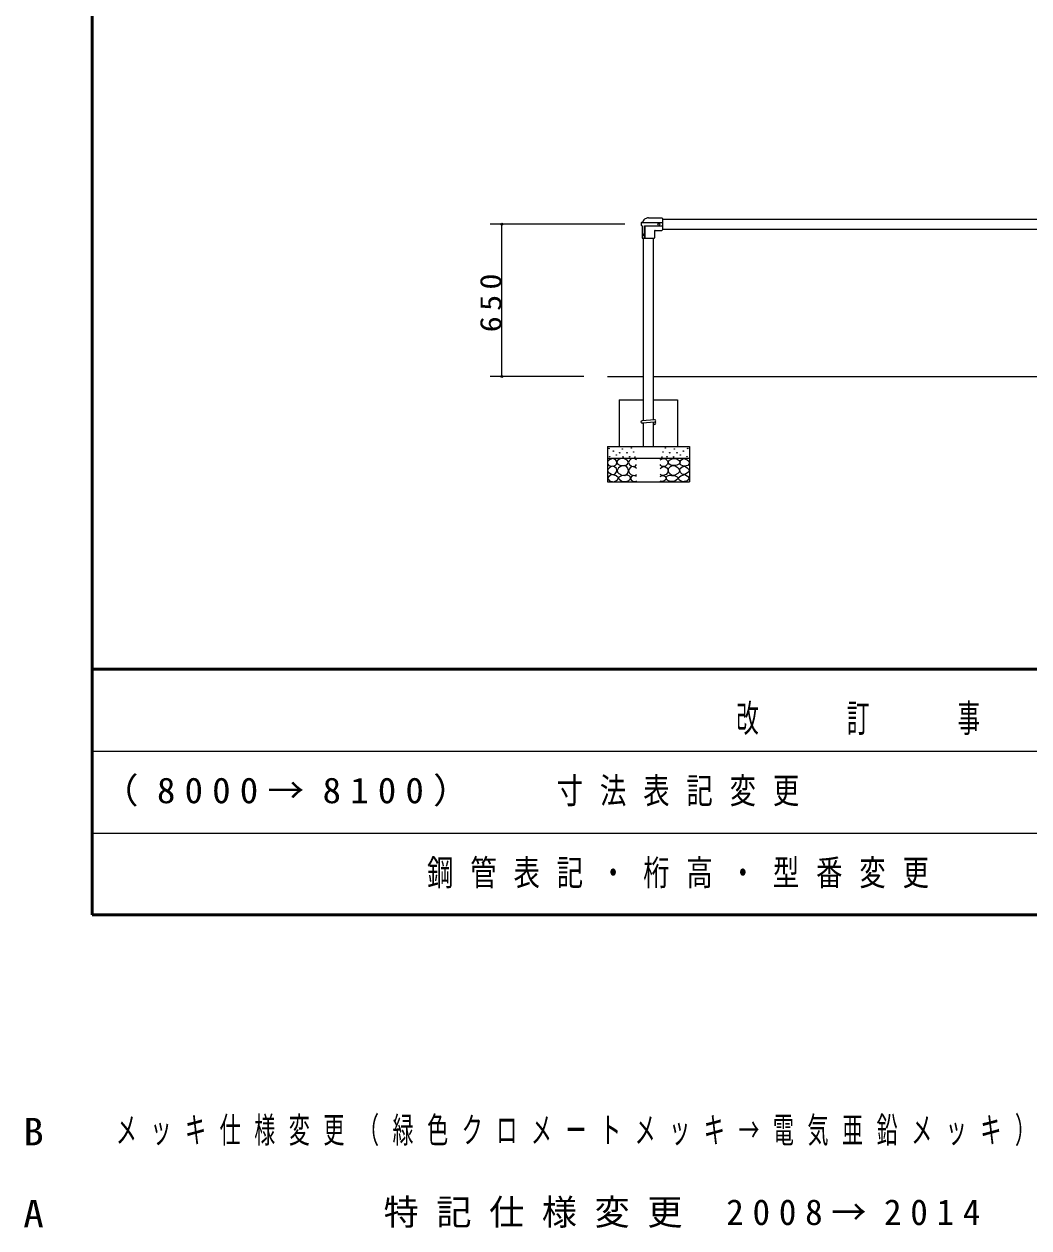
# Model space of a CAD drawing. Units: millimetres, scale not verified. Extents: x -19540 to 0, y -1340 to 13350.
# Drawn here: x -19540 to -15250, y -1336 to 3804 of the extents above; entities that cross this region are included whole.
import ezdxf
from ezdxf.enums import TextEntityAlignment as Align

# ---------------------------------------------------------------- set-up
doc = ezdxf.new("R2010")
doc.units = ezdxf.units.MM
for name, color, linetype, lineweight in [('A3図枠', 7, 'Continuous', 25), ('線', 2, 'Continuous', 25), ('補助', 2, 'Continuous', 13)]:
    doc.layers.add(name, color=color, linetype=linetype, lineweight=lineweight)
doc.layers.add('DEFPOINTS_4', color=57, linetype='Continuous')
doc.layers.add('図面プロファイル', color=7, linetype='Continuous')
doc.styles.add('ＭＳ ゴシック', font='')
doc.styles.get('ＭＳ ゴシック').set_extended_font_data('MS Gothic')

# ---------------------------------------------------------------- blocks, each defined once
blk = doc.blocks.new('dimension_origin')
at = {"color": 0, "linetype": 'Continuous', "lineweight": -2}
blk.add_circle((0, 0), 1.25, dxfattribs=at)

msp = doc.modelspace()

# ---------------------------------------------------------------- linework, layer by layer
at = {"layer": 'A3図枠', "lineweight": 50}
for p, q in [((-19250, 13350), (-19250, 0)), ((-19250, 1050), (0, 1050)), ((-19250, 0), (0, 0))]:
    msp.add_line(p, q, dxfattribs=at)
at = {"layer": 'A3図枠'}
for p, q in [((-19250, 700), (-12175, 700)), ((-19250, 350), (-12175, 350))]:
    msp.add_line(p, q, dxfattribs=at)
at = {"layer": '線', "color": 7, "lineweight": 13}
for p, q in [((-16905.5, 2955), (-16905.5, 2945)), ((-16901.5, 2943), (-16901.5, 2892)), ((-16875, 2976.5), (-16817, 2976.5)), ((-16815, 2974.5), (-16815, 2925.5)), ((-16815, 2971.35), (-15021, 2971.35)), ((-16899.5, 2890), (-16850.5, 2890)), ((-16896.35, 2110.51), (-16896.35, 2890)), ((-16853.65, 2114.557), (-16853.65, 2890)), ((-16848.5, 2921.5), (-16848.5, 2892)), ((-16846.5, 2923.5), (-16817, 2923.5)), ((-16815, 2928.65), (-15021, 2928.65)), ((-17050, 2300), (-16896.35, 2300)), ((-16853.65, 2300), (-14996.35, 2300)), ((-17000, 2200), (-17000, 2000)), ((-17000, 2200), (-16896.35, 2200)), ((-16853.65, 2200), (-16750, 2200)), ((-16750, 2200), (-16750, 2000)), ((-16848.97, 2115), (-16901.972, 2109.978)), ((-16848.034, 2105), (-16901.032, 2100.022)), ((-16896.35, 2000), (-16896.35, 2100.462)), ((-16853.65, 2000), (-16853.65, 2104.472)), ((-17050, 2000), (-17050, 1850)), ((-17050, 2000), (-16700, 2000)), ((-16896.35, 2000), (-16853.65, 2000)), ((-16700, 2000), (-16700, 1850)), ((-17050, 1950), (-16700, 1950)), ((-17050, 1850), (-16700, 1850))]:
    msp.add_line(p, q, dxfattribs=at)
at = {"layer": '線'}
for p, q in [((-16903.5, 2957), (-16815, 2957)), ((-16903.5, 2943), (-16900.368, 2943)), ((-16900.368, 2892), (-16900.368, 2943)), ((-16891.041, 2892), (-16891.041, 2943)), ((-16891.041, 2943), (-16815, 2943)), ((-16888.123, 2890), (-16888.123, 2943)), ((-16896.35, 2099.495), (-16901.967, 2100.022)), ((-16848.946, 2095.047), (-16853.65, 2095.488))]:
    msp.add_line(p, q, dxfattribs=at)
at = {"layer": '線', "color": 7, "lineweight": 13}
msp.add_lwpolyline([(-16875, 2976.5), (-16878.423, 2976.278), (-16881.788, 2975.616), (-16885.04, 2974.525), (-16888.123, 2973.023), (-16891.563, 2970.686), (-16894.595, 2967.84), (-16897.145, 2964.555), (-16899.149, 2960.912), (-16900.559, 2957)], dxfattribs=at)
at = {"layer": '線'}
for points in [[(-17027.551, 1949.402), (-17034.014, 1946.862), (-17040.225, 1943.382), (-17046.083, 1939.344), (-17049.731, 1933.877), (-17048.719, 1926.294), (-17043.711, 1919.935), (-17036.845, 1917.345), (-17029.136, 1917.084), (-17021.523, 1917.688), (-17015.194, 1920.252), (-17011.442, 1925.538), (-17010.125, 1931.976), (-17010.973, 1937.181), (-17013.927, 1942.115), (-17020.087, 1946.942)], [(-17030.086, 1916.45), (-17035.415, 1913.657), (-17040.859, 1909.479), (-17047.308, 1902.659), (-17049.731, 1895.855), (-17046.103, 1891.027), (-17039.592, 1886.666), (-17032.954, 1882.379), (-17026.284, 1880.329), (-17018.64, 1882.776), (-17012.343, 1889.201), (-17009.236, 1897.478), (-17010.759, 1905.994), (-17018.917, 1913.245)], [(-16988.127, 1949.493), (-16993.032, 1948.876), (-16998.669, 1946.79), (-17006.64, 1941.002), (-17010.292, 1934.086), (-17009.417, 1930.124), (-17005.696, 1925.707), (-16996.205, 1920.934), (-16986.235, 1919.49), (-16978.885, 1919.318), (-16971.369, 1920.842), (-16963.77, 1925.456), (-16960.016, 1931.653), (-16960.986, 1936.306), (-16965.693, 1941.654), (-16976.361, 1947.861)], [(-17000.831, 1885.163), (-16988.242, 1878.307), (-16974.883, 1877.324), (-16964.599, 1884.778), (-16959.747, 1896.515), (-16962.027, 1907.293), (-16968.936, 1915.436), (-16977.761, 1918.869), (-16988.938, 1917.598), (-17002.692, 1909.543), (-17008.669, 1898.678), (-17006.034, 1891.484)], [(-16749.169, 1885.163), (-16761.758, 1878.307), (-16775.117, 1877.324), (-16785.401, 1884.778), (-16790.253, 1896.515), (-16787.973, 1907.293), (-16781.064, 1915.436), (-16772.239, 1918.869), (-16761.062, 1917.598), (-16747.308, 1909.543), (-16741.331, 1898.678), (-16743.966, 1891.484)], [(-16761.873, 1949.493), (-16756.968, 1948.876), (-16751.331, 1946.79), (-16743.36, 1941.002), (-16739.708, 1934.086), (-16740.583, 1930.124), (-16744.304, 1925.707), (-16753.795, 1920.934), (-16763.765, 1919.49), (-16771.115, 1919.318), (-16778.631, 1920.842), (-16786.23, 1925.456), (-16789.984, 1931.653), (-16789.014, 1936.306), (-16784.307, 1941.654), (-16773.639, 1947.861)], [(-16719.914, 1916.45), (-16714.585, 1913.657), (-16709.141, 1909.479), (-16702.692, 1902.659), (-16700.269, 1895.855), (-16703.897, 1891.027), (-16710.408, 1886.666), (-16717.046, 1882.379), (-16723.716, 1880.329), (-16731.36, 1882.776), (-16737.657, 1889.201), (-16740.764, 1897.478), (-16739.241, 1905.994), (-16731.083, 1913.245)], [(-16722.449, 1949.402), (-16715.986, 1946.862), (-16709.775, 1943.382), (-16703.917, 1939.344), (-16700.269, 1933.877), (-16701.281, 1926.294), (-16706.289, 1919.935), (-16713.155, 1917.345), (-16720.864, 1917.084), (-16728.477, 1917.688), (-16734.806, 1920.252), (-16738.558, 1925.538), (-16739.875, 1931.976), (-16739.027, 1937.181), (-16736.073, 1942.115), (-16729.913, 1946.942)], [(-17030.905, 1880.517), (-17042.225, 1874.498), (-17049.036, 1865.683), (-17040.549, 1854.413), (-17022.114, 1850.299), (-17007.761, 1856.41), (-17002.335, 1866.782), (-17013.117, 1875.89)], [(-16973.802, 1876.373), (-16981.337, 1876.999), (-16989.479, 1875.562), (-16998.406, 1871.504), (-17002.723, 1866.102), (-17000.037, 1861.419), (-16994.074, 1856.912), (-16987.595, 1853.068), (-16980.289, 1850.695), (-16968.44, 1850.928), (-16958.124, 1855.02), (-16953.421, 1859.827), (-16951.367, 1865.561), (-16952.427, 1870.709), (-16956.503, 1875.292), (-16964.901, 1877.832)], [(-16776.198, 1876.373), (-16768.663, 1876.999), (-16760.521, 1875.562), (-16751.594, 1871.504), (-16747.277, 1866.102), (-16749.963, 1861.419), (-16755.926, 1856.912), (-16762.405, 1853.068), (-16769.711, 1850.695), (-16781.56, 1850.928), (-16791.876, 1855.02), (-16796.579, 1859.827), (-16798.633, 1865.561), (-16797.573, 1870.709), (-16793.497, 1875.292), (-16785.099, 1877.832)], [(-16719.095, 1880.517), (-16707.775, 1874.498), (-16700.964, 1865.683), (-16709.451, 1854.413), (-16727.886, 1850.299), (-16742.239, 1856.41), (-16747.665, 1866.782), (-16736.883, 1875.89)]]:
    msp.add_lwpolyline(points, close=True, dxfattribs=at)
for points in [[(-16925, 1943.299), (-16933.427, 1948.154), (-16942.11, 1949.636), (-16947.73, 1947.948), (-16952.883, 1944.249), (-16957.355, 1938.941), (-16959.22, 1932.209), (-16955.552, 1923.439), (-16947.496, 1917), (-16939.197, 1914.621), (-16931.971, 1915.733), (-16927.921, 1919.109), (-16925, 1923.654)], [(-16925.317, 1907.178), (-16932.457, 1912.64), (-16940.526, 1915.099), (-16947.231, 1913.875), (-16953.199, 1910.03), (-16957.592, 1904.248), (-16959.22, 1897.039), (-16956.556, 1888.431), (-16950.348, 1881.513), (-16942.709, 1877.642), (-16935.139, 1876.761), (-16929.985, 1878.2), (-16925.317, 1880.88)], [(-16825, 1943.299), (-16816.573, 1948.154), (-16807.89, 1949.636), (-16802.27, 1947.948), (-16797.117, 1944.249), (-16792.645, 1938.941), (-16790.78, 1932.209), (-16794.448, 1923.439), (-16802.504, 1917), (-16810.803, 1914.621), (-16818.029, 1915.733), (-16822.079, 1919.109), (-16825, 1923.654)], [(-16824.683, 1907.178), (-16817.543, 1912.64), (-16809.474, 1915.099), (-16802.769, 1913.875), (-16796.801, 1910.03), (-16792.408, 1904.248), (-16790.78, 1897.039), (-16793.444, 1888.431), (-16799.652, 1881.513), (-16807.291, 1877.642), (-16814.861, 1876.761), (-16820.015, 1878.2), (-16824.683, 1880.88)], [(-16925, 1872.642), (-16931.018, 1875.96), (-16938.307, 1876.761), (-16947.024, 1872.427), (-16951.298, 1865.671), (-16950.686, 1862.001), (-16947.813, 1857.75), (-16940.651, 1852.278), (-16933.238, 1850.462), (-16928.942, 1851.514), (-16925, 1853.631)], [(-16825, 1872.642), (-16818.982, 1875.96), (-16811.693, 1876.761), (-16802.976, 1872.427), (-16798.702, 1865.671), (-16799.314, 1862.001), (-16802.187, 1857.75), (-16809.349, 1852.278), (-16816.762, 1850.462), (-16821.058, 1851.514), (-16825, 1853.631)]]:
    msp.add_lwpolyline(points, dxfattribs=at)
for centre, radius in [((-16830, 2950), 4), ((-17043.394, 1992.177), 1), ((-17040.225, 1957.323), 1), ((-17024.383, 1980.77), 1), ((-17011.392, 1963.977), 1), ((-16997.451, 1973.483), 1), ((-16986.044, 1989.959), 1), ((-16982.559, 1956.373), 1), ((-16966.504, 1973.549), 1), ((-16954.881, 1956.521), 1), ((-16947.583, 1994.091), 1), ((-16937.582, 1977.063), 1), ((-16932.717, 1955.98), 1), ((-16817.283, 1955.98), 1), ((-16812.418, 1977.063), 1), ((-16802.417, 1994.091), 1), ((-16795.119, 1956.521), 1), ((-16783.496, 1973.549), 1), ((-16767.441, 1956.373), 1), ((-16763.956, 1989.959), 1), ((-16752.549, 1973.483), 1), ((-16738.608, 1963.977), 1), ((-16725.617, 1980.77), 1), ((-16709.775, 1957.323), 1), ((-16706.606, 1992.177), 1)]:
    msp.add_circle(centre, radius, dxfattribs=at)
at = {"layer": '線', "color": 7, "lineweight": 13}
for centre, radius, start, end in [((-16903.5, 2955), 2, 90, 180), ((-16903.5, 2945), 2, 180, 270), ((-16817, 2974.5), 2, 0, 90), ((-16899.5, 2892), 2, 180, 270), ((-16850.5, 2892), 2, 270, 0), ((-16846.5, 2921.5), 2, 90, 180), ((-16817, 2925.5), 2, 270, 0), ((-16901.5, 2105), 5, 95.41299, 275.36563)]:
    msp.add_arc(centre, radius, start, end, dxfattribs=at)
at = {"layer": '線'}
for centre, start, end in [((-16898.368, 2892), 180, 270), ((-16893.041, 2892), 270, 0)]:
    msp.add_arc(centre, 2, start, end, dxfattribs=at)
msp.add_ellipse((-16896.38, 2905), major_axis=(0, -4.004), ratio=0.706341, dxfattribs=at)
at = {"layer": '線', "color": 7, "lineweight": 13}
msp.add_ellipse((-16848.5, 2110), major_axis=(0, 5.022), ratio=0.995579, start_param=3.23482892, end_param=6.3797321, dxfattribs=at)
at = {"layer": '線'}
msp.add_ellipse((-16848.481, 2100.047), major_axis=(0, 5.022), ratio=0.995579, start_param=0.32389562, end_param=6.14999861, dxfattribs=at)
at = {"layer": '補助'}
for p, q in [((-16975, 2950), (-17550, 2950)), ((-17500, 2300), (-17500, 2950)), ((-17150, 2300), (-17550, 2300))]:
    msp.add_line(p, q, dxfattribs=at)

# ---------------------------------------------------------------- block references
at = {"layer": '補助', "xscale": 3.33, "yscale": 3.33}
for p, rotation in [((-17500, 2950), 270), ((-17500, 2300), 90)]:
    msp.add_blockref('dimension_origin', p, dxfattribs=dict(at, rotation=rotation))

# ---------------------------------------------------------------- texts
at = {"layer": 'A3図枠', "color": 4, "insert": (-15712.5, 768.333), "char_height": 117.3, "attachment_point": 8, "style": 'ＭＳ ゴシック'}
msp.add_mtext('\\T1.64;\\W0.6;改\u3000\u3000訂\u3000\u3000事\u3000\u3000項', dxfattribs=at)
at = {"layer": 'DEFPOINTS_4', "insert": (-18383.571, 525), "char_height": 110, "attachment_point": 5, "style": 'ＭＳ ゴシック'}
msp.add_mtext('\\T1.5;\\W1.05;（8000→8100）', dxfattribs=at)
at = {"layer": '図面プロファイル', "style": 'ＭＳ ゴシック', "width": 1.1}
for s, p in [('B', (-19500, -925)), ('A', (-19500, -1275))]:
    msp.add_text(s, height=117.3, dxfattribs=at).set_placement(p, align=Align.MIDDLE_CENTER)
at = {"layer": '図面プロファイル', "char_height": 110, "attachment_point": 5, "style": 'ＭＳ ゴシック'}
for s, insert in [('\\T1.64;\\W0.75;寸法表記変更', (-16712.5, 525)), ('\\T1.64;\\W0.75;鋼管表記・桁高・型番変更', (-16712.5, 175)), ('\\T1.64;\\W0.6;メッキ仕様変更（緑色クロメートメッキ→電気亜鉛メッキ）、鋼管表削除', (-16712.5, -925)), ('\\T1.5;特記仕様変更\\~2008→2014', (-16712.5, -1275))]:
    msp.add_mtext(s, dxfattribs=dict(at, insert=insert))
at = {"layer": '補助', "insert": (-17501, 2625), "char_height": 91.64, "attachment_point": 8, "rotation": 90, "style": 'ＭＳ ゴシック'}
msp.add_mtext('\\T1.33;\\W1.1;650', dxfattribs=at)

doc.saveas('drawing.dxf')
